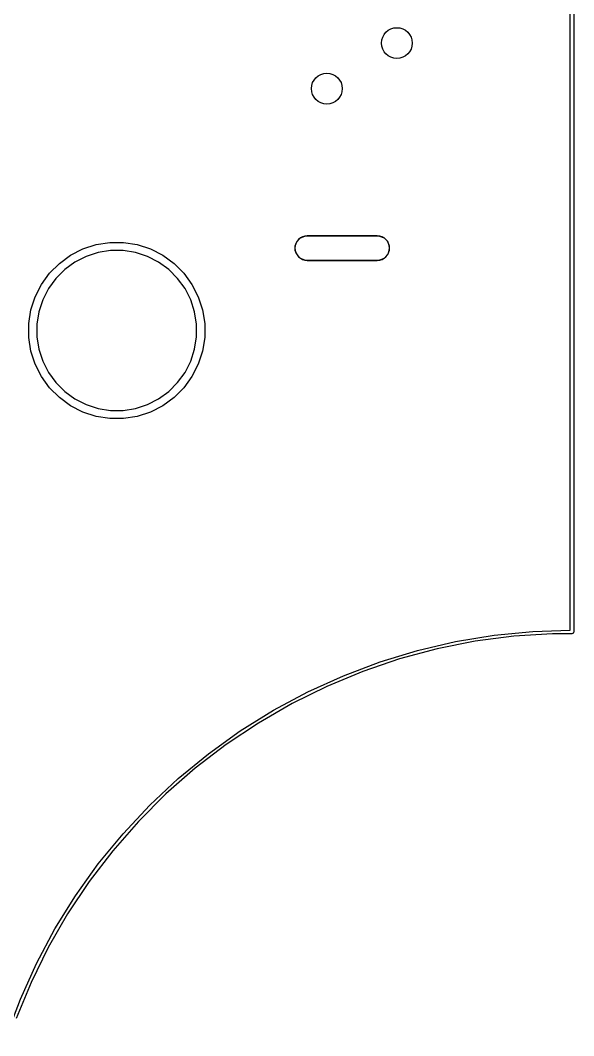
# Model space of a CAD drawing. Extents: x 89 to 178, y -115 to -57.
# Drawn here: x 170.12 to 178.03, y -112.26 to -97.77 of the extents above; entities that cross this region are included whole.
import ezdxf

# ---------------------------------------------------------------- set-up
doc = ezdxf.new("R2010")
doc.units = 0
doc.layers.add('BLACK', color=7, linetype='CONTINUOUS')

msp = doc.modelspace()

# ---------------------------------------------------------------- linework, layer by layer
at = {"layer": 'BLACK', "linetype": 'CONTINUOUS'}
for p, q in [((177.975, -106.475818), (177.975, -90.325)), ((178.025, -90.3), (178.025, -106.5)), ((171.205859, -100.974814), (171.401142, -100.943884)), ((171.401142, -100.943884), (171.598858, -100.943884)), ((171.598858, -100.943884), (171.794141, -100.974814)), ((174.048363, -100.990859), (174.074493, -100.927775)), ((174.048363, -100.990859), (174.074493, -100.927775)), ((174.074493, -100.927775), (174.122775, -100.879493)), ((174.074493, -100.927775), (174.122775, -100.879493)), ((174.122775, -100.879493), (174.185859, -100.853363)), ((174.122775, -100.879493), (174.185859, -100.853363)), ((174.185859, -100.853363), (174.22, -100.85)), ((174.185859, -100.853363), (174.22, -100.85)), ((174.22, -100.85), (175.22, -100.85)), ((174.22, -100.85), (175.22, -100.85)), ((175.22, -100.85), (174.22, -100.85)), ((175.22, -100.85), (175.254141, -100.853363)), ((175.22, -100.85), (175.254141, -100.853363)), ((175.254141, -100.853363), (175.317225, -100.879493)), ((175.254141, -100.853363), (175.317225, -100.879493)), ((175.317225, -100.879493), (175.365507, -100.927775)), ((175.317225, -100.879493), (175.365507, -100.927775)), ((175.365507, -100.927775), (175.391637, -100.990859)), ((175.365507, -100.927775), (175.391637, -100.990859)), ((170.841652, -101.125673), (171.017819, -101.035912)), ((171.017819, -101.035912), (171.205859, -100.974814)), ((171.233049, -101.088071), (171.062392, -101.143521)), ((171.41028, -101.06), (171.233049, -101.088071)), ((171.58972, -101.06), (171.41028, -101.06)), ((171.766951, -101.088071), (171.58972, -101.06)), ((171.937608, -101.143521), (171.766951, -101.088071)), ((171.794141, -100.974814), (171.982181, -101.035912)), ((171.982181, -101.035912), (172.158348, -101.125673)), ((174.048363, -101.059141), (174.048363, -100.990859)), ((174.048363, -101.059141), (174.048363, -100.990859)), ((174.074493, -101.122225), (174.048363, -101.059141)), ((174.074493, -101.122225), (174.048363, -101.059141)), ((175.391637, -101.059141), (175.365507, -101.122225)), ((175.391637, -101.059141), (175.365507, -101.122225)), ((175.391637, -100.990859), (175.391637, -101.059141)), ((175.391637, -100.990859), (175.391637, -101.059141)), ((170.541888, -101.381695), (170.681695, -101.241888)), ((170.681695, -101.241888), (170.841652, -101.125673)), ((170.90251, -101.224985), (170.75734, -101.330457)), ((171.062392, -101.143521), (170.90251, -101.224985)), ((172.09749, -101.224985), (171.937608, -101.143521)), ((172.24266, -101.330457), (172.09749, -101.224985)), ((172.158348, -101.125673), (172.318305, -101.241888)), ((172.318305, -101.241888), (172.458112, -101.381695)), ((174.122775, -101.170507), (174.074493, -101.122225)), ((174.122775, -101.170507), (174.074493, -101.122225)), ((174.185859, -101.196637), (174.122775, -101.170507)), ((174.185859, -101.196637), (174.122775, -101.170507)), ((174.22, -101.2), (174.185859, -101.196637)), ((174.22, -101.2), (174.185859, -101.196637)), ((175.22, -101.2), (174.22, -101.2)), ((175.22, -101.2), (174.22, -101.2)), ((174.22, -101.2), (175.22, -101.2)), ((175.254141, -101.196637), (175.22, -101.2)), ((175.254141, -101.196637), (175.22, -101.2)), ((175.317225, -101.170507), (175.254141, -101.196637)), ((175.317225, -101.170507), (175.254141, -101.196637)), ((175.365507, -101.122225), (175.317225, -101.170507)), ((175.365507, -101.122225), (175.317225, -101.170507)), ((170.425673, -101.541652), (170.541888, -101.381695)), ((170.75734, -101.330457), (170.630457, -101.45734)), ((172.369543, -101.45734), (172.24266, -101.330457)), ((172.458112, -101.381695), (172.574327, -101.541652)), ((170.630457, -101.45734), (170.524985, -101.60251)), ((172.475015, -101.60251), (172.369543, -101.45734)), ((170.335912, -101.717819), (170.425673, -101.541652)), ((170.524985, -101.60251), (170.443521, -101.762392)), ((172.556479, -101.762392), (172.475015, -101.60251)), ((172.574327, -101.541652), (172.664088, -101.717819)), ((170.274814, -101.905859), (170.335912, -101.717819)), ((170.443521, -101.762392), (170.388071, -101.933049)), ((172.611929, -101.933049), (172.556479, -101.762392)), ((172.664088, -101.717819), (172.725186, -101.905859)), ((170.243884, -102.101142), (170.274814, -101.905859)), ((170.388071, -101.933049), (170.36, -102.11028)), ((172.64, -102.11028), (172.611929, -101.933049)), ((172.725186, -101.905859), (172.756116, -102.101142)), ((170.243884, -102.11028), (170.243884, -102.101142)), ((170.243884, -102.298858), (170.243884, -102.11028)), ((170.36, -102.11028), (170.36, -102.28972)), ((172.64, -102.28972), (172.64, -102.11028)), ((172.756116, -102.101142), (172.756116, -102.298858)), ((170.274814, -102.494141), (170.243884, -102.298858)), ((170.36, -102.28972), (170.388071, -102.466951)), ((172.611929, -102.466951), (172.64, -102.28972)), ((172.756116, -102.298858), (172.725186, -102.494141)), ((170.335912, -102.682181), (170.274814, -102.494141)), ((170.388071, -102.466951), (170.443521, -102.637608)), ((172.556479, -102.637608), (172.611929, -102.466951)), ((172.725186, -102.494141), (172.664088, -102.682181)), ((170.425673, -102.858348), (170.335912, -102.682181)), ((170.443521, -102.637608), (170.524985, -102.79749)), ((172.475015, -102.79749), (172.556479, -102.637608)), ((172.664088, -102.682181), (172.574327, -102.858348)), ((170.524985, -102.79749), (170.630457, -102.94266)), ((172.369543, -102.94266), (172.475015, -102.79749)), ((170.541888, -103.018305), (170.425673, -102.858348)), ((170.630457, -102.94266), (170.75734, -103.069543)), ((172.24266, -103.069543), (172.369543, -102.94266)), ((172.574327, -102.858348), (172.458112, -103.018305)), ((170.681695, -103.158112), (170.541888, -103.018305)), ((170.75734, -103.069543), (170.90251, -103.175015)), ((172.09749, -103.175015), (172.24266, -103.069543)), ((172.458112, -103.018305), (172.318305, -103.158112)), ((170.841652, -103.274327), (170.681695, -103.158112)), ((171.017819, -103.364088), (170.841652, -103.274327)), ((170.90251, -103.175015), (171.062392, -103.256479)), ((171.062392, -103.256479), (171.233049, -103.311929)), ((171.766951, -103.311929), (171.937608, -103.256479)), ((171.937608, -103.256479), (172.09749, -103.175015)), ((172.158348, -103.274327), (171.982181, -103.364088)), ((172.318305, -103.158112), (172.158348, -103.274327)), ((171.205859, -103.425186), (171.017819, -103.364088)), ((171.233049, -103.311929), (171.41028, -103.34)), ((171.41028, -103.34), (171.58972, -103.34)), ((171.58972, -103.34), (171.766951, -103.311929)), ((171.982181, -103.364088), (171.794141, -103.425186)), ((171.401142, -103.456116), (171.205859, -103.425186)), ((171.598858, -103.456116), (171.401142, -103.456116)), ((171.794141, -103.425186), (171.598858, -103.456116)), ((176.336855, -106.638805), (176.887264, -106.547933)), ((177.16886, -106.561291), (176.618721, -106.633718)), ((176.887264, -106.547933), (177.442438, -106.493253)), ((177.722557, -106.525), (177.16886, -106.561291)), ((177.442438, -106.493253), (177.975, -106.475818)), ((178, -106.525), (177.722557, -106.525)), ((178.005856, -106.523097), (178, -106.525)), ((178.009567, -106.523097), (178.005856, -106.523097)), ((178.011353, -106.52131), (178.009567, -106.523097)), ((178.014695, -106.520225), (178.011353, -106.52131)), ((178.020687, -106.511976), (178.014695, -106.520225)), ((178.023097, -106.509567), (178.020687, -106.511976)), ((178.023345, -106.508317), (178.023097, -106.509567)), ((178.023776, -106.507725), (178.023345, -106.508317)), ((178.025, -106.5), (178.023776, -106.506153)), ((178.023776, -106.506153), (178.023776, -106.507725)), ((176.074498, -106.741971), (175.538519, -106.885586)), ((175.793568, -106.765482), (176.336855, -106.638805)), ((176.618721, -106.633718), (176.074498, -106.741971)), ((175.538519, -106.885586), (175.013082, -107.063948)), ((175.259729, -106.927421), (175.793568, -106.765482)), ((174.737624, -107.123927), (175.259729, -106.927421)), ((174.229489, -107.35416), (174.737624, -107.123927)), ((175.013082, -107.063948), (174.500434, -107.276294)), ((174.500434, -107.276294), (174.002773, -107.521713)), ((173.7375, -107.617133), (174.229489, -107.35416)), ((173.263764, -107.911722), (173.7375, -107.617133)), ((174.002773, -107.521713), (173.522228, -107.799156)), ((173.522228, -107.799156), (173.060857, -108.107434)), ((172.810309, -108.236663), (173.263764, -107.911722)), ((173.060857, -108.107434), (172.620637, -108.445227)), ((172.379077, -108.590566), (172.810309, -108.236663)), ((172.620637, -108.445227), (172.203452, -108.811088)), ((171.971915, -108.971915), (172.379077, -108.590566)), ((172.203452, -108.811088), (171.811088, -109.203452)), ((171.590566, -109.379077), (171.971915, -108.971915)), ((171.811088, -109.203452), (171.445227, -109.620637)), ((171.236663, -109.810309), (171.590566, -109.379077)), ((171.445227, -109.620637), (171.107434, -110.060857)), ((170.911722, -110.263764), (171.236663, -109.810309)), ((171.107434, -110.060857), (170.799156, -110.522228)), ((170.617133, -110.7375), (170.911722, -110.263764)), ((170.799156, -110.522228), (170.521713, -111.002773)), ((170.35416, -111.229489), (170.617133, -110.7375)), ((170.521713, -111.002773), (170.276294, -111.500434)), ((170.123927, -111.737624), (170.35416, -111.229489)), ((170.276294, -111.500434), (170.063948, -112.013082)), ((169.927421, -112.259729), (170.123927, -111.737624))]:
    msp.add_line(p, q, dxfattribs=at)
at = {"layer": 'BLACK'}
for centre in [(175.5, -98.1), (175.5, -98.1), (175.5, -98.1), (174.5, -98.75), (174.5, -98.75), (174.5, -98.75)]:
    msp.add_circle(centre, 0.22, dxfattribs=at)
for centre, start, end in [((174.22, -101.025), 90, 270), ((175.22, -101.025), -90, 90)]:
    msp.add_arc(centre, 0.175, start, end, dxfattribs=at)

doc.saveas('drawing.dxf')
